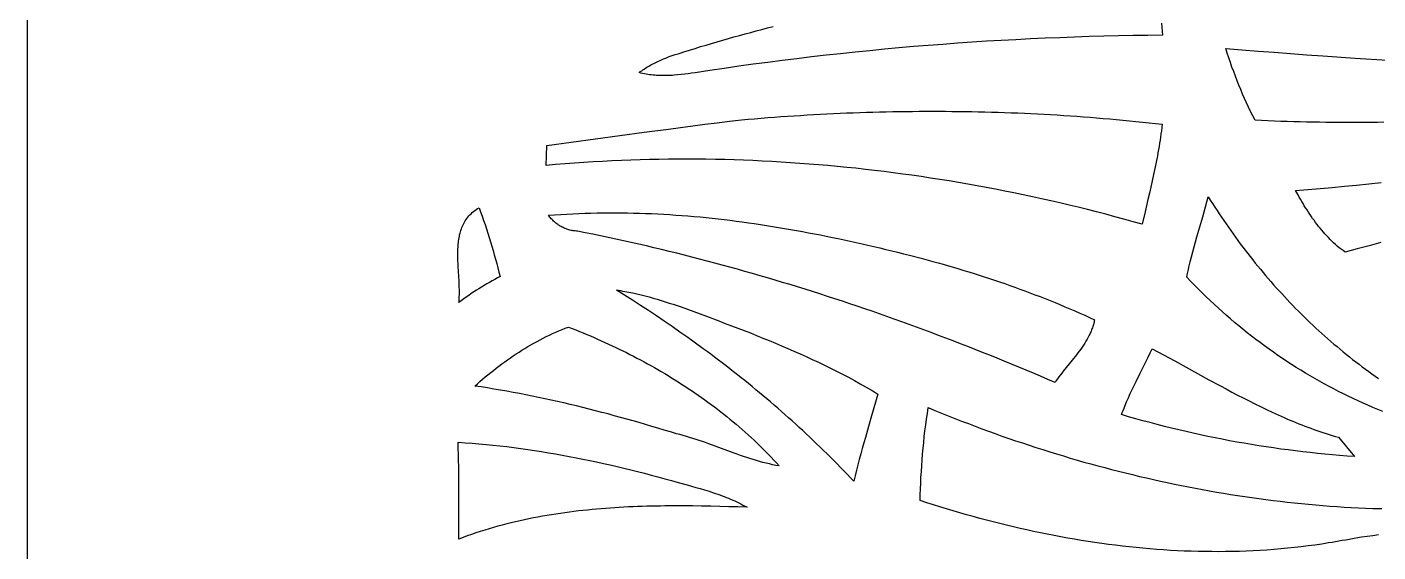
# Model space of a CAD drawing. Extents: x 138 to 547, y 3 to 737.
# Drawn here: x 138.4 to 288.2, y 579.6 to 637.8 of the extents above; entities that cross this region are included whole.
import ezdxf

# ---------------------------------------------------------------- set-up
doc = ezdxf.new("R2010")
doc.units = 0
doc.layers.add('LAYER_1', color=18, linetype='CONTINUOUS')

msp = doc.modelspace()

# ---------------------------------------------------------------- linework, layer by layer
at = {"layer": 'LAYER_1'}
for points in [[(138.38, 3), (546.62, 3), (546.62, 737.11), (138.38, 737.11)], [(264.24, 627.01), (264.2, 626.66), (264.15, 626.3), (264.11, 625.95), (264.06, 625.6), (264.01, 625.25), (263.95, 624.9), (263.89, 624.55), (263.84, 624.2), (263.77, 623.86), (263.71, 623.51), (263.58, 622.82), (263.44, 622.12), (263.29, 621.43), (263.14, 620.74), (262.98, 620.05), (262.82, 619.37), (262.66, 618.68), (262.34, 617.31), (262.02, 615.94), (261.01, 616.22), (260, 616.5), (258.99, 616.77), (257.98, 617.04), (256.97, 617.3), (255.96, 617.56), (254.94, 617.81), (253.93, 618.05), (252.91, 618.29), (251.89, 618.53), (250.87, 618.75), (249.85, 618.98), (248.83, 619.19), (247.81, 619.41), (246.78, 619.61), (245.76, 619.81), (244.73, 620.01), (243.71, 620.2), (242.68, 620.38), (241.65, 620.56), (240.62, 620.73), (239.59, 620.89), (238.56, 621.05), (237.53, 621.21), (236.5, 621.36), (235.47, 621.5), (234.43, 621.64), (233.4, 621.77), (232.36, 621.89), (231.33, 622.01), (230.29, 622.13), (229.26, 622.23), (228.22, 622.33), (227.18, 622.43), (226.14, 622.52), (225.1, 622.6), (224.06, 622.68), (223.03, 622.75), (221.99, 622.82), (220.95, 622.88), (219.9, 622.93), (218.86, 622.98), (217.82, 623.02), (216.78, 623.06), (215.74, 623.09), (214.7, 623.11), (213.66, 623.13), (212.62, 623.14), (211.57, 623.14), (210.53, 623.14), (209.49, 623.13), (208.45, 623.12), (207.41, 623.1), (206.36, 623.07), (205.32, 623.04), (204.28, 623), (203.24, 622.96), (202.2, 622.9), (201.16, 622.85), (200.11, 622.78), (199.07, 622.71), (198.03, 622.63), (196.99, 622.55), (195.95, 622.46), (196.03, 624.65), (201.42, 625.39), (204.11, 625.76), (206.81, 626.13), (209.5, 626.48), (210.85, 626.66), (212.2, 626.84), (213.55, 627.01), (214.9, 627.18), (216.25, 627.35), (217.6, 627.51), (218.32, 627.57), (219.05, 627.63), (219.78, 627.69), (220.51, 627.75), (221.24, 627.8), (221.96, 627.86), (222.69, 627.91), (223.42, 627.95), (224.15, 628), (224.88, 628.04), (225.61, 628.08), (226.34, 628.12), (227.07, 628.16), (227.8, 628.2), (228.53, 628.23), (229.25, 628.26), (229.98, 628.29), (230.71, 628.31), (231.44, 628.34), (232.17, 628.36), (232.9, 628.38), (233.63, 628.4), (234.36, 628.41), (235.09, 628.42), (235.82, 628.43), (236.55, 628.44), (237.28, 628.45), (238.01, 628.45), (238.74, 628.45), (239.47, 628.45), (240.2, 628.45), (240.93, 628.44), (241.66, 628.44), (242.39, 628.43), (243.12, 628.41), (243.85, 628.4), (244.58, 628.38), (245.31, 628.36), (246.04, 628.34), (246.77, 628.32), (247.5, 628.29), (248.23, 628.26), (248.96, 628.23), (249.69, 628.19), (250.42, 628.16), (251.14, 628.12), (251.87, 628.08), (252.6, 628.04), (253.33, 627.99), (254.06, 627.94), (254.79, 627.89), (255.51, 627.84), (256.24, 627.78), (256.97, 627.72), (257.7, 627.66), (258.42, 627.6), (259.15, 627.54), (259.88, 627.47), (260.61, 627.4), (261.33, 627.33), (262.06, 627.25), (262.78, 627.17), (263.51, 627.09)], [(190.83, 610.15), (190.54, 609.99), (190.24, 609.83), (189.95, 609.66), (189.65, 609.5), (189.36, 609.33), (189.07, 609.15), (188.78, 608.98), (188.49, 608.8), (188.2, 608.62), (187.92, 608.44), (187.64, 608.25), (187.36, 608.06), (187.08, 607.87), (186.81, 607.67), (186.53, 607.46), (186.26, 607.26), (186.28, 607.42), (186.29, 607.59), (186.3, 607.76), (186.31, 607.93), (186.32, 608.1), (186.32, 608.28), (186.32, 608.63), (186.31, 608.99), (186.3, 609.35), (186.28, 609.71), (186.26, 610.08), (186.21, 610.82), (186.19, 611.19), (186.17, 611.56), (186.16, 611.93), (186.15, 612.3), (186.15, 612.67), (186.15, 612.85), (186.15, 613.03), (186.16, 613.21), (186.17, 613.39), (186.18, 613.56), (186.2, 613.74), (186.21, 613.92), (186.23, 614.09), (186.26, 614.26), (186.29, 614.43), (186.32, 614.6), (186.35, 614.76), (186.39, 614.93), (186.44, 615.09), (186.49, 615.25), (186.54, 615.41), (186.6, 615.57), (186.66, 615.72), (186.73, 615.87), (186.8, 616.02), (186.88, 616.16), (186.97, 616.31), (187.06, 616.45), (187.16, 616.58), (187.26, 616.72), (187.37, 616.85), (187.49, 616.98), (187.61, 617.1), (187.74, 617.22), (187.88, 617.34), (188.02, 617.45), (188.17, 617.56), (188.33, 617.67), (188.5, 617.77), (188.67, 617.3), (188.84, 616.83), (189, 616.36), (189.16, 615.89), (189.32, 615.42), (189.47, 614.95), (189.62, 614.47), (189.77, 614), (189.91, 613.52), (190.05, 613.04), (190.19, 612.56), (190.32, 612.08), (190.46, 611.6), (190.58, 611.12), (190.71, 610.64)], [(252.36, 598.4), (251.56, 598.74), (250.76, 599.09), (249.96, 599.43), (249.16, 599.76), (248.35, 600.1), (247.55, 600.43), (246.74, 600.76), (245.93, 601.09), (245.13, 601.42), (244.32, 601.74), (243.51, 602.06), (242.7, 602.38), (241.89, 602.7), (241.07, 603.01), (240.26, 603.32), (239.45, 603.63), (238.63, 603.94), (237.82, 604.24), (237, 604.54), (236.18, 604.84), (235.36, 605.14), (234.54, 605.43), (233.72, 605.72), (232.9, 606.01), (232.08, 606.29), (231.26, 606.57), (230.43, 606.85), (229.61, 607.13), (228.78, 607.41), (227.96, 607.68), (227.13, 607.95), (226.3, 608.21), (225.47, 608.47), (224.65, 608.73), (223.82, 608.99), (222.98, 609.25), (222.15, 609.5), (221.32, 609.75), (220.49, 609.99), (219.65, 610.24), (218.82, 610.48), (217.98, 610.72), (217.15, 610.95), (216.31, 611.18), (215.47, 611.41), (214.63, 611.64), (213.79, 611.86), (212.95, 612.08), (212.11, 612.29), (211.27, 612.51), (210.43, 612.72), (209.58, 612.92), (208.74, 613.13), (207.89, 613.33), (207.05, 613.53), (206.2, 613.72), (205.36, 613.91), (204.51, 614.1), (203.66, 614.29), (202.81, 614.47), (201.96, 614.65), (201.11, 614.82), (200.26, 615), (199.41, 615.17), (199.29, 615.17), (199.17, 615.19), (199.05, 615.2), (198.93, 615.22), (198.81, 615.24), (198.7, 615.26), (198.58, 615.29), (198.47, 615.32), (198.36, 615.35), (198.25, 615.39), (198.14, 615.43), (198.03, 615.47), (197.92, 615.52), (197.82, 615.56), (197.71, 615.61), (197.61, 615.67), (197.51, 615.72), (197.41, 615.78), (197.31, 615.85), (197.22, 615.91), (197.12, 615.98), (197.03, 616.05), (196.94, 616.13), (196.85, 616.21), (196.76, 616.29), (196.68, 616.37), (196.59, 616.46), (196.51, 616.54), (196.43, 616.64), (196.35, 616.73), (196.28, 616.83), (196.2, 616.93), (196.87, 616.98), (197.55, 617.03), (198.22, 617.07), (198.89, 617.1), (199.56, 617.14), (200.24, 617.16), (200.91, 617.18), (201.58, 617.2), (202.26, 617.21), (202.93, 617.21), (203.6, 617.21), (204.27, 617.21), (204.95, 617.2), (205.62, 617.18), (206.29, 617.16), (206.96, 617.14), (207.63, 617.11), (208.31, 617.08), (208.98, 617.04), (209.65, 617), (210.32, 616.96), (210.99, 616.91), (211.66, 616.85), (212.33, 616.8), (213, 616.74), (213.67, 616.67), (214.34, 616.6), (215.01, 616.53), (215.68, 616.45), (216.35, 616.37), (217.02, 616.28), (217.69, 616.2), (218.36, 616.1), (219.02, 616.01), (219.69, 615.91), (220.36, 615.81), (221.03, 615.7), (221.69, 615.59), (222.36, 615.48), (223.02, 615.37), (223.69, 615.25), (224.35, 615.13), (225.02, 615), (225.68, 614.88), (226.34, 614.75), (227, 614.61), (227.67, 614.48), (228.33, 614.34), (228.99, 614.2), (229.65, 614.06), (230.31, 613.91), (230.97, 613.76), (231.62, 613.61), (232.28, 613.46), (232.94, 613.31), (233.6, 613.15), (234.25, 612.99), (234.91, 612.83), (235.56, 612.67), (236.21, 612.5), (237.52, 612.17), (238.82, 611.82), (239.39, 611.66), (239.97, 611.5), (240.54, 611.34), (241.11, 611.17), (241.68, 611), (242.25, 610.83), (242.82, 610.66), (243.39, 610.48), (243.95, 610.3), (244.52, 610.12), (245.09, 609.93), (245.65, 609.74), (246.22, 609.55), (246.78, 609.36), (247.34, 609.16), (247.91, 608.96), (248.47, 608.76), (249.03, 608.55), (249.58, 608.34), (250.14, 608.13), (250.7, 607.92), (251.25, 607.7), (251.81, 607.48), (252.36, 607.26), (252.91, 607.03), (253.46, 606.8), (254.01, 606.57), (254.56, 606.33), (255.11, 606.09), (255.65, 605.85), (256.2, 605.61), (256.74, 605.36), (256.71, 605.23), (256.69, 605.1), (256.65, 604.97), (256.62, 604.84), (256.58, 604.72), (256.55, 604.6), (256.51, 604.47), (256.46, 604.35), (256.42, 604.23), (256.37, 604.11), (256.32, 603.99), (256.27, 603.88), (256.21, 603.76), (256.16, 603.64), (256.04, 603.41), (255.92, 603.19), (255.79, 602.97), (255.65, 602.75), (255.51, 602.53), (255.36, 602.32), (255.21, 602.11), (255.06, 601.9), (254.9, 601.69), (254.74, 601.48), (254.58, 601.28), (254.25, 600.87), (253.59, 600.06), (253.26, 599.65), (253.11, 599.45), (252.95, 599.24), (252.8, 599.03), (252.65, 598.82), (252.5, 598.61)], [(232.72, 597.13), (232.02, 594.72), (231.67, 593.52), (231.33, 592.31), (231.16, 591.71), (230.99, 591.1), (230.82, 590.5), (230.66, 589.89), (230.5, 589.29), (230.35, 588.68), (230.2, 588.07), (230.05, 587.46), (229.69, 587.85), (229.32, 588.24), (228.95, 588.62), (228.58, 589), (228.21, 589.38), (227.83, 589.76), (227.45, 590.14), (227.08, 590.51), (226.7, 590.88), (226.32, 591.26), (225.93, 591.62), (225.55, 591.99), (225.16, 592.36), (224.78, 592.72), (224.39, 593.08), (224, 593.44), (223.61, 593.8), (223.21, 594.15), (222.82, 594.51), (222.42, 594.86), (222.02, 595.21), (221.62, 595.56), (221.22, 595.9), (220.82, 596.25), (220.42, 596.59), (220.01, 596.93), (219.6, 597.27), (219.2, 597.61), (218.79, 597.95), (218.38, 598.28), (217.96, 598.61), (217.55, 598.94), (217.14, 599.27), (216.72, 599.6), (216.3, 599.92), (215.89, 600.25), (215.47, 600.57), (215.04, 600.89), (214.62, 601.21), (214.2, 601.53), (213.78, 601.84), (213.35, 602.15), (212.5, 602.78), (211.64, 603.39), (210.77, 604), (209.91, 604.6), (209.03, 605.2), (208.16, 605.79), (207.28, 606.37), (206.4, 606.95), (205.51, 607.52), (204.62, 608.09), (203.73, 608.65), (203.96, 608.62), (204.19, 608.58), (204.42, 608.54), (204.65, 608.5), (204.87, 608.46), (205.1, 608.42), (205.56, 608.33), (206.01, 608.23), (206.46, 608.12), (206.91, 608.01), (207.36, 607.89), (207.81, 607.76), (208.26, 607.63), (208.7, 607.5), (209.14, 607.36), (209.59, 607.21), (210.03, 607.07), (210.47, 606.92), (210.91, 606.77), (212.31, 606.26), (213.7, 605.74), (215.1, 605.22), (215.8, 604.96), (216.5, 604.69), (217.19, 604.43), (217.89, 604.16), (218.58, 603.89), (219.28, 603.61), (219.97, 603.33), (220.66, 603.05), (221.35, 602.77), (222.04, 602.48), (222.72, 602.19), (223.4, 601.89), (224.09, 601.59), (224.77, 601.28), (225.44, 600.97), (226.12, 600.65), (226.79, 600.33), (227.46, 600), (228.13, 599.66), (228.79, 599.32), (229.46, 598.98), (230.12, 598.62), (230.77, 598.26), (231.1, 598.08), (231.42, 597.89), (231.75, 597.71), (232.07, 597.52), (232.4, 597.33)], [(221.78, 589.16), (221.42, 589.22), (221.05, 589.3), (220.69, 589.38), (220.32, 589.46), (219.96, 589.55), (219.6, 589.65), (219.25, 589.75), (218.89, 589.86), (218.53, 589.97), (218.18, 590.09), (217.83, 590.21), (217.48, 590.33), (217.12, 590.45), (216.77, 590.58), (216.07, 590.84), (214.67, 591.36), (213.97, 591.62), (213.62, 591.75), (213.26, 591.87), (212.91, 591.99), (212.56, 592.11), (212.2, 592.22), (211.85, 592.33), (211.49, 592.44), (211.13, 592.54), (210.77, 592.63), (210.41, 592.72), (209.72, 592.93), (209.03, 593.14), (208.34, 593.35), (207.65, 593.55), (206.96, 593.76), (206.27, 593.96), (205.57, 594.15), (204.88, 594.35), (204.19, 594.54), (203.49, 594.73), (202.8, 594.92), (202.1, 595.1), (201.4, 595.28), (200.71, 595.46), (200.01, 595.63), (199.31, 595.81), (198.61, 595.97), (197.91, 596.14), (197.21, 596.3), (196.51, 596.45), (195.8, 596.61), (195.1, 596.76), (194.4, 596.9), (193.69, 597.04), (192.98, 597.18), (192.28, 597.31), (191.57, 597.44), (190.86, 597.56), (190.15, 597.68), (189.44, 597.8), (188.73, 597.91), (188.02, 598.01), (188.31, 598.27), (188.6, 598.52), (188.9, 598.77), (189.19, 599.02), (189.49, 599.27), (189.8, 599.51), (190.1, 599.75), (190.41, 599.99), (190.71, 600.23), (191.02, 600.46), (191.34, 600.69), (191.65, 600.91), (191.97, 601.14), (192.29, 601.35), (192.61, 601.57), (192.94, 601.78), (193.26, 601.99), (193.59, 602.19), (193.92, 602.39), (194.25, 602.58), (194.59, 602.77), (194.93, 602.96), (195.27, 603.14), (195.61, 603.32), (195.95, 603.49), (196.3, 603.66), (196.65, 603.82), (197, 603.97), (197.35, 604.13), (197.71, 604.27), (198.06, 604.41), (198.42, 604.55), (198.83, 604.39), (199.23, 604.23), (199.64, 604.06), (200.04, 603.9), (200.45, 603.73), (200.85, 603.56), (201.25, 603.39), (201.65, 603.21), (202.05, 603.03), (202.45, 602.85), (202.85, 602.67), (203.25, 602.48), (203.65, 602.3), (204.04, 602.1), (204.44, 601.91), (204.83, 601.72), (205.23, 601.52), (205.62, 601.32), (206.01, 601.11), (206.4, 600.91), (206.79, 600.7), (207.17, 600.49), (207.56, 600.28), (207.94, 600.06), (208.33, 599.84), (208.71, 599.62), (209.09, 599.4), (209.47, 599.17), (209.84, 598.94), (210.22, 598.71), (210.59, 598.47), (210.96, 598.24), (211.33, 598), (211.7, 597.75), (212.07, 597.51), (212.44, 597.26), (212.8, 597.01), (213.16, 596.75), (213.52, 596.5), (213.88, 596.24), (214.23, 595.98), (214.59, 595.71), (214.94, 595.44), (215.29, 595.17), (215.64, 594.9), (215.98, 594.63), (216.32, 594.35), (216.66, 594.06), (217, 593.78), (217.34, 593.49), (217.67, 593.2), (218.01, 592.91), (218.33, 592.61), (218.66, 592.31), (218.99, 592.01), (219.31, 591.71), (219.63, 591.4), (219.94, 591.09), (220.26, 590.77), (220.57, 590.46), (220.88, 590.14), (221.18, 589.81), (221.48, 589.49)], [(285.56, 590.2), (284.74, 590.26), (283.92, 590.33), (283.11, 590.4), (282.29, 590.47), (281.47, 590.55), (280.65, 590.64), (279.84, 590.73), (279.02, 590.83), (278.21, 590.93), (277.39, 591.04), (276.58, 591.16), (275.77, 591.28), (274.96, 591.4), (274.15, 591.54), (273.34, 591.67), (272.53, 591.81), (271.72, 591.96), (270.91, 592.12), (270.11, 592.28), (269.3, 592.44), (268.5, 592.61), (267.69, 592.79), (266.89, 592.97), (266.09, 593.15), (265.29, 593.35), (264.49, 593.54), (263.7, 593.75), (262.9, 593.96), (262.11, 594.17), (261.31, 594.39), (260.52, 594.62), (259.73, 594.85), (259.82, 595.08), (259.91, 595.32), (260.01, 595.55), (260.1, 595.79), (260.3, 596.25), (260.5, 596.71), (260.71, 597.17), (260.92, 597.62), (261.14, 598.08), (261.36, 598.53), (261.81, 599.43), (262.25, 600.33), (262.48, 600.78), (262.7, 601.23), (262.92, 601.69), (263.13, 602.14), (263.76, 601.81), (264.39, 601.47), (265.02, 601.13), (265.65, 600.79), (266.91, 600.1), (268.17, 599.41), (269.43, 598.72), (270.69, 598.03), (271.33, 597.69), (271.96, 597.35), (272.59, 597.02), (273.23, 596.69), (273.87, 596.36), (274.51, 596.04), (275.15, 595.73), (275.8, 595.42), (276.44, 595.11), (277.09, 594.81), (277.42, 594.67), (277.75, 594.52), (278.07, 594.38), (278.4, 594.24), (278.73, 594.11), (279.06, 593.97), (279.39, 593.84), (279.72, 593.71), (280.06, 593.58), (280.39, 593.45), (280.72, 593.33), (281.06, 593.21), (281.4, 593.09), (281.73, 592.97), (282.07, 592.86), (282.41, 592.75), (282.75, 592.64), (283.09, 592.54), (283.44, 592.44), (283.78, 592.34), (284.67, 591.27)], [(218.21, 584.58), (217.2, 584.62), (216.19, 584.65), (215.19, 584.68), (214.18, 584.7), (213.16, 584.72), (212.15, 584.73), (211.14, 584.74), (210.13, 584.74), (209.11, 584.73), (208.61, 584.72), (208.1, 584.72), (207.59, 584.71), (207.09, 584.69), (206.58, 584.68), (206.08, 584.66), (205.57, 584.64), (205.06, 584.62), (204.56, 584.59), (204.05, 584.56), (203.55, 584.53), (203.04, 584.5), (202.54, 584.46), (202.03, 584.42), (201.53, 584.38), (201.03, 584.33), (200.52, 584.28), (200.02, 584.23), (199.52, 584.18), (199.02, 584.12), (198.52, 584.05), (198.02, 583.98), (197.52, 583.91), (197.02, 583.84), (196.52, 583.76), (196.02, 583.68), (195.52, 583.59), (195.03, 583.5), (194.53, 583.4), (194.03, 583.31), (193.54, 583.2), (193.05, 583.09), (192.55, 582.98), (192.06, 582.86), (191.57, 582.74), (191.08, 582.61), (190.59, 582.48), (190.1, 582.34), (189.62, 582.2), (189.13, 582.05), (188.64, 581.9), (188.16, 581.74), (187.68, 581.58), (187.2, 581.41), (186.72, 581.23), (186.24, 581.05), (186.24, 582.39), (186.25, 583.73), (186.25, 585.07), (186.26, 586.42), (186.26, 587.09), (186.25, 587.76), (186.25, 588.43), (186.24, 589.1), (186.23, 589.77), (186.21, 590.44), (186.19, 591.11), (186.17, 591.79), (186.95, 591.74), (187.72, 591.68), (188.49, 591.62), (189.27, 591.55), (190.04, 591.47), (190.81, 591.39), (191.58, 591.3), (192.35, 591.2), (193.12, 591.1), (193.89, 590.99), (194.66, 590.88), (195.42, 590.76), (196.19, 590.63), (196.96, 590.5), (197.72, 590.37), (198.48, 590.22), (199.25, 590.08), (200.01, 589.92), (200.77, 589.77), (201.53, 589.61), (202.29, 589.44), (203.05, 589.27), (203.81, 589.09), (204.56, 588.91), (205.32, 588.73), (206.08, 588.54), (206.83, 588.35), (207.58, 588.15), (208.33, 587.95), (209.08, 587.75), (209.83, 587.55), (210.58, 587.34), (211.56, 587.06), (212.54, 586.79), (213.03, 586.65), (213.51, 586.5), (214, 586.36), (214.48, 586.2), (214.72, 586.12), (214.96, 586.04), (215.2, 585.95), (215.44, 585.86), (215.68, 585.77), (215.91, 585.68), (216.15, 585.59), (216.38, 585.49), (216.62, 585.39), (216.85, 585.29), (217.08, 585.18), (217.31, 585.07), (217.53, 584.95), (217.76, 584.83), (217.99, 584.71)]]:
    msp.add_lwpolyline(points, close=True, dxfattribs=at)
for points in [[(264.16, 638.22), (264.2, 637.77), (264.24, 637.32), (264.27, 636.87), (262.65, 636.86), (261.02, 636.83), (259.4, 636.8), (257.77, 636.76), (256.15, 636.72), (254.52, 636.66), (252.9, 636.6), (251.27, 636.54), (249.65, 636.46), (248.03, 636.38), (246.4, 636.29), (244.78, 636.2), (243.16, 636.09), (241.54, 635.98), (239.92, 635.86), (238.3, 635.74), (236.67, 635.61), (235.06, 635.47), (233.44, 635.32), (231.82, 635.16), (230.2, 635), (228.58, 634.83), (226.97, 634.65), (225.35, 634.47), (223.74, 634.27), (222.12, 634.07), (220.51, 633.87), (218.9, 633.65), (217.29, 633.43), (215.68, 633.2), (214.07, 632.96), (212.46, 632.71), (212.07, 632.66), (211.68, 632.61), (211.3, 632.56), (210.91, 632.52), (210.52, 632.48), (210.13, 632.45), (209.94, 632.43), (209.74, 632.42), (209.55, 632.41), (209.35, 632.41), (209.16, 632.4), (208.96, 632.4), (208.77, 632.4), (208.57, 632.41), (208.38, 632.42), (208.18, 632.43), (207.99, 632.44), (207.8, 632.46), (207.6, 632.48), (207.41, 632.5), (207.21, 632.53), (207.02, 632.56), (206.83, 632.6), (206.63, 632.64), (206.44, 632.68), (206.24, 632.73), (206.38, 632.84), (206.53, 632.94), (206.67, 633.04), (206.81, 633.13), (206.96, 633.23), (207.11, 633.32), (207.25, 633.41), (207.4, 633.49), (207.55, 633.58), (207.71, 633.66), (207.86, 633.74), (208.01, 633.82), (208.17, 633.89), (208.32, 633.97), (208.64, 634.11), (208.95, 634.25), (209.27, 634.37), (209.59, 634.5), (209.92, 634.61), (210.24, 634.73), (210.57, 634.83), (210.9, 634.94), (211.22, 635.04), (211.84, 635.23), (212.45, 635.42), (213.06, 635.61), (213.68, 635.79), (214.29, 635.97), (214.91, 636.15), (215.53, 636.33), (216.14, 636.51), (216.76, 636.68), (217.38, 636.86), (218, 637.03), (218.62, 637.19), (219.24, 637.36), (219.86, 637.52), (220.48, 637.69), (221.1, 637.85)], [(288.81, 627.23), (288.1, 627.22), (287.38, 627.21), (286.67, 627.2), (285.96, 627.2), (285.24, 627.2), (284.53, 627.2), (283.81, 627.2), (283.1, 627.21), (282.39, 627.22), (281.67, 627.23), (280.96, 627.24), (280.24, 627.25), (279.53, 627.27), (278.82, 627.29), (278.1, 627.31), (277.39, 627.33), (276.68, 627.36), (275.96, 627.39), (275.25, 627.42), (274.54, 627.45), (274.29, 627.93), (274.05, 628.41), (273.82, 628.89), (273.6, 629.37), (273.38, 629.86), (273.16, 630.35), (272.95, 630.85), (272.75, 631.34), (272.55, 631.84), (272.36, 632.34), (272.17, 632.85), (271.98, 633.35), (271.81, 633.86), (271.63, 634.37), (271.46, 634.88), (271.29, 635.39), (273.09, 635.25), (274.88, 635.11), (276.67, 634.98), (278.47, 634.85), (280.26, 634.72), (282.05, 634.59), (285.64, 634.34), (289.23, 634.1)], [(288.5, 613.9), (287.18, 613.55), (285.85, 613.2), (284.53, 612.85), (284.31, 613.01), (284.09, 613.17), (283.88, 613.34), (283.66, 613.52), (283.46, 613.7), (283.25, 613.88), (283.05, 614.07), (282.86, 614.26), (282.67, 614.45), (282.48, 614.65), (282.29, 614.86), (282.11, 615.06), (281.93, 615.27), (281.75, 615.49), (281.58, 615.7), (281.41, 615.92), (281.24, 616.14), (281.08, 616.37), (280.92, 616.59), (280.76, 616.82), (280.6, 617.05), (280.45, 617.28), (280.3, 617.52), (280.15, 617.76), (280, 617.99), (279.86, 618.23), (279.72, 618.47), (279.58, 618.71), (279.44, 618.95), (279.31, 619.2), (279.04, 619.68), (280.4, 619.79), (281.75, 619.9), (283.1, 620.02), (284.45, 620.14), (285.8, 620.27), (287.16, 620.41), (288.51, 620.55)], [(288.72, 595.2), (288.17, 595.42), (287.61, 595.65), (287.06, 595.88), (286.51, 596.12), (285.96, 596.37), (285.42, 596.62), (284.88, 596.88), (284.34, 597.14), (283.8, 597.41), (283.27, 597.69), (282.74, 597.97), (282.21, 598.25), (281.68, 598.54), (281.16, 598.84), (280.64, 599.14), (280.12, 599.45), (279.61, 599.76), (279.09, 600.08), (278.59, 600.41), (278.08, 600.74), (277.58, 601.07), (277.08, 601.41), (276.58, 601.75), (276.09, 602.1), (275.6, 602.46), (275.11, 602.82), (274.63, 603.18), (274.15, 603.55), (273.67, 603.92), (273.2, 604.3), (272.73, 604.69), (272.27, 605.07), (271.81, 605.47), (271.35, 605.86), (270.89, 606.26), (270.44, 606.67), (269.99, 607.08), (269.55, 607.49), (269.11, 607.91), (268.68, 608.34), (268.25, 608.76), (267.82, 609.19), (267.39, 609.63), (266.98, 610.07), (267.03, 610.35), (267.09, 610.64), (267.15, 610.92), (267.21, 611.2), (267.28, 611.48), (267.34, 611.76), (267.48, 612.32), (267.63, 612.88), (267.78, 613.44), (267.94, 613.99), (268.09, 614.55), (268.74, 616.76), (268.9, 617.32), (269.05, 617.87), (269.2, 618.43), (269.34, 618.99), (269.58, 618.6), (269.83, 618.22), (270.07, 617.84), (270.32, 617.46), (270.56, 617.09), (270.81, 616.71), (271.07, 616.34), (271.32, 615.97), (271.58, 615.6), (271.84, 615.23), (272.1, 614.86), (272.37, 614.5), (272.63, 614.13), (272.9, 613.77), (273.17, 613.41), (273.45, 613.06), (273.72, 612.7), (274, 612.35), (274.28, 611.99), (274.56, 611.64), (274.84, 611.29), (275.13, 610.95), (275.42, 610.6), (275.71, 610.26), (276, 609.92), (276.29, 609.58), (276.59, 609.24), (276.89, 608.91), (277.19, 608.58), (277.49, 608.25), (277.8, 607.92), (278.1, 607.59), (278.41, 607.27), (278.72, 606.94), (279.04, 606.62), (279.35, 606.3), (279.67, 605.99), (279.99, 605.68), (280.31, 605.36), (280.63, 605.05), (280.96, 604.75), (281.29, 604.44), (281.61, 604.14), (281.95, 603.84), (282.28, 603.54), (282.61, 603.25), (282.95, 602.95), (283.29, 602.66), (283.63, 602.38), (283.97, 602.09), (284.32, 601.81), (284.66, 601.52), (285.01, 601.25), (285.36, 600.97), (285.71, 600.7), (286.07, 600.43), (286.42, 600.16), (286.78, 599.89), (287.14, 599.63), (287.5, 599.37), (287.86, 599.11), (288.23, 598.85)], [(288.22, 581.53), (287.59, 581.44), (286.97, 581.36), (286.34, 581.27), (285.72, 581.18), (285.34, 581.1), (284.97, 581.03), (284.59, 580.96), (284.21, 580.89), (283.83, 580.82), (283.45, 580.75), (283.08, 580.69), (282.7, 580.63), (281.94, 580.51), (281.18, 580.4), (280.42, 580.3), (279.66, 580.21), (278.9, 580.12), (278.14, 580.04), (277.38, 579.97), (276.62, 579.91), (275.85, 579.85), (275.09, 579.8), (274.33, 579.76), (273.57, 579.73), (272.8, 579.7), (272.04, 579.68), (271.27, 579.67), (270.51, 579.66), (269.75, 579.67), (268.98, 579.67), (268.22, 579.69), (267.45, 579.71), (266.69, 579.74), (265.93, 579.77), (265.16, 579.81), (264.4, 579.86), (263.64, 579.92), (262.87, 579.98), (262.11, 580.04), (261.35, 580.12), (260.59, 580.2), (259.83, 580.28), (259.06, 580.37), (258.3, 580.47), (257.54, 580.57), (256.79, 580.68), (256.03, 580.79), (255.27, 580.91), (254.51, 581.04), (253.76, 581.17), (253, 581.31), (252.25, 581.45), (251.49, 581.6), (250.74, 581.75), (249.99, 581.91), (249.24, 582.07), (248.49, 582.24), (247.74, 582.41), (246.99, 582.59), (246.25, 582.77), (245.5, 582.96), (244.76, 583.15), (244.02, 583.35), (243.28, 583.55), (242.54, 583.75), (241.8, 583.96), (241.07, 584.18), (240.33, 584.4), (239.6, 584.62), (238.87, 584.85), (238.14, 585.08), (237.41, 585.32), (237.42, 585.96), (237.45, 586.61), (237.47, 587.26), (237.5, 587.9), (237.54, 588.55), (237.58, 589.19), (237.63, 589.84), (237.68, 590.48), (237.74, 591.13), (237.8, 591.77), (237.87, 592.41), (237.94, 593.06), (238.03, 593.7), (238.11, 594.34), (238.21, 594.98), (238.31, 595.62), (239.05, 595.31), (239.78, 595.01), (240.52, 594.72), (241.26, 594.43), (242, 594.14), (242.75, 593.85), (243.49, 593.57), (244.24, 593.29), (244.99, 593.02), (245.73, 592.75), (246.48, 592.48), (247.23, 592.22), (247.99, 591.96), (248.74, 591.71), (249.49, 591.46), (250.25, 591.21), (251.01, 590.97), (251.77, 590.73), (252.53, 590.5), (253.29, 590.27), (254.05, 590.04), (254.81, 589.82), (255.57, 589.6), (256.34, 589.39), (257.1, 589.18), (257.87, 588.98), (258.64, 588.78), (259.41, 588.58), (260.18, 588.39), (260.95, 588.2), (261.72, 588.01), (262.49, 587.83), (263.27, 587.66), (264.04, 587.49), (264.81, 587.32), (265.59, 587.16), (266.37, 587), (267.15, 586.84), (267.92, 586.69), (268.7, 586.55), (269.48, 586.41), (270.26, 586.27), (271.04, 586.14), (271.83, 586.01), (272.61, 585.89), (273.39, 585.77), (274.18, 585.66), (274.96, 585.55), (275.75, 585.45), (276.53, 585.35), (277.32, 585.25), (278.11, 585.16), (278.89, 585.08), (279.68, 585), (280.47, 584.92), (281.26, 584.85), (282.05, 584.78), (282.84, 584.72), (283.63, 584.66), (284.42, 584.61), (285.21, 584.56), (286, 584.52), (286.79, 584.48), (287.59, 584.45), (288.08, 584.45), (288.58, 584.46)]]:
    msp.add_lwpolyline(points, dxfattribs=at)

doc.saveas('drawing.dxf')
